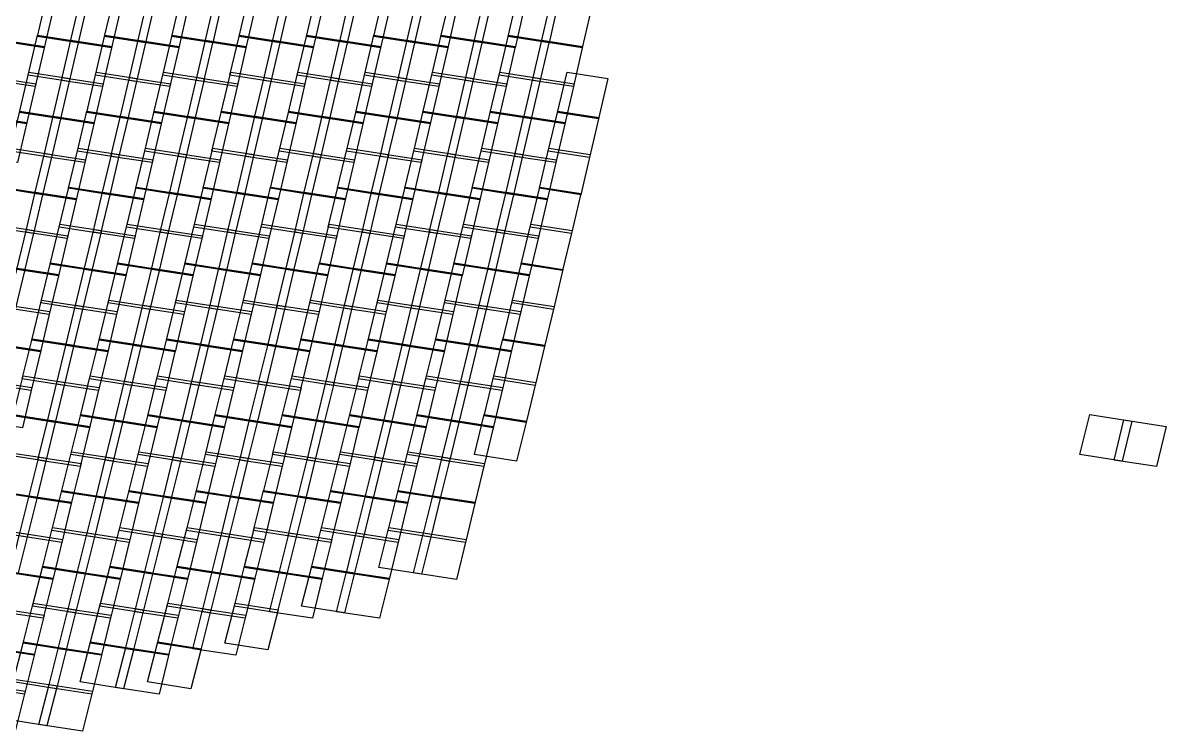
# Model space of a CAD drawing. Header units: metres. Extents: x -83.3 to -29.5, y -56.4 to 14.4.
# Drawn here: x -47.47 to -29.53, y -25.14 to -14.03 of the extents above; entities that cross this region are included whole.
import ezdxf

# ---------------------------------------------------------------- set-up
doc = ezdxf.new("R2010")
doc.units = ezdxf.units.M

msp = doc.modelspace()

# ---------------------------------------------------------------- linework, layer by layer
at = {"layer": 'Layer__irs_1c_south_america_shp'}
for points in [[(-47.09561, -13.61478), (-46.45673, -13.71379), (-46.60275, -14.34316), (-47.24332, -14.24385), (-47.09561, -13.61478)], [(-46.03989, -13.61478), (-45.401, -13.71379), (-45.54703, -14.34316), (-46.18759, -14.24385), (-46.03989, -13.61478)], [(-44.98416, -13.61478), (-44.34528, -13.71379), (-44.4913, -14.34316), (-45.13187, -14.24385), (-44.98416, -13.61478)], [(-43.92844, -13.61478), (-43.28955, -13.71379), (-43.43558, -14.34316), (-44.07614, -14.24385), (-43.92844, -13.61478)], [(-42.87274, -13.61478), (-42.23386, -13.71379), (-42.37988, -14.34316), (-43.02045, -14.24385), (-42.87274, -13.61478)], [(-41.81702, -13.61478), (-41.17813, -13.71379), (-41.32416, -14.34316), (-41.96472, -14.24385), (-41.81702, -13.61478)], [(-40.76129, -13.61478), (-40.12241, -13.71379), (-40.26843, -14.34316), (-40.909, -14.24385), (-40.76129, -13.61478)], [(-39.70557, -13.61478), (-39.06668, -13.71379), (-39.21271, -14.34316), (-39.85327, -14.24385), (-39.70557, -13.61478)], [(-47.63058, -13.69562), (-46.99124, -13.79331), (-47.13589, -14.42284), (-47.77689, -14.32493), (-47.63058, -13.69562)], [(-46.57486, -13.69562), (-45.93552, -13.79331), (-46.08017, -14.42284), (-46.72116, -14.32493), (-46.57486, -13.69562)], [(-45.51913, -13.69562), (-44.87979, -13.79331), (-45.02444, -14.42284), (-45.66544, -14.32493), (-45.51913, -13.69562)], [(-44.46341, -13.69562), (-43.82407, -13.79331), (-43.96872, -14.42284), (-44.60971, -14.32493), (-44.46341, -13.69562)], [(-43.40768, -13.69562), (-42.76834, -13.79331), (-42.91299, -14.42284), (-43.55399, -14.32493), (-43.40768, -13.69562)], [(-42.35199, -13.69562), (-41.71265, -13.79331), (-41.8573, -14.42284), (-42.49829, -14.32493), (-42.35199, -13.69562)], [(-41.29626, -13.69562), (-40.65692, -13.79331), (-40.80157, -14.42284), (-41.44257, -14.32493), (-41.29626, -13.69562)], [(-40.24054, -13.69562), (-39.6012, -13.79331), (-39.74585, -14.42284), (-40.38684, -14.32493), (-40.24054, -13.69562)], [(-39.18481, -13.69562), (-38.54547, -13.79331), (-38.69012, -14.42284), (-39.33112, -14.32493), (-39.18481, -13.69562)], [(-47.77228, -14.3051), (-47.13132, -14.403), (-47.2764, -15.03248), (-47.91913, -14.93433), (-47.77228, -14.3051)], [(-47.23865, -14.22402), (-46.59814, -14.32333), (-46.74466, -14.95261), (-47.38693, -14.853), (-47.23865, -14.22402)], [(-46.71655, -14.3051), (-46.07559, -14.403), (-46.22067, -15.03248), (-46.8634, -14.93433), (-46.71655, -14.3051)], [(-46.18292, -14.22402), (-45.54242, -14.32333), (-45.68893, -14.95261), (-46.33121, -14.853), (-46.18292, -14.22402)], [(-45.66083, -14.3051), (-45.01987, -14.403), (-45.16495, -15.03248), (-45.80768, -14.93433), (-45.66083, -14.3051)], [(-45.1272, -14.22402), (-44.48669, -14.32333), (-44.63321, -14.95261), (-45.27548, -14.853), (-45.1272, -14.22402)], [(-44.6051, -14.3051), (-43.96414, -14.403), (-44.10922, -15.03248), (-44.75195, -14.93433), (-44.6051, -14.3051)], [(-44.07147, -14.22402), (-43.43097, -14.32333), (-43.57748, -14.95261), (-44.21976, -14.853), (-44.07147, -14.22402)], [(-43.54938, -14.3051), (-42.90842, -14.403), (-43.0535, -15.03248), (-43.69623, -14.93433), (-43.54938, -14.3051)], [(-43.01578, -14.22402), (-42.37527, -14.32333), (-42.52179, -14.95261), (-43.16406, -14.853), (-43.01578, -14.22402)], [(-42.49368, -14.3051), (-41.85272, -14.403), (-41.9978, -15.03248), (-42.64053, -14.93433), (-42.49368, -14.3051)], [(-41.96005, -14.22402), (-41.31955, -14.32333), (-41.46606, -14.95261), (-42.10834, -14.853), (-41.96005, -14.22402)], [(-41.43796, -14.3051), (-40.797, -14.403), (-40.94208, -15.03248), (-41.58481, -14.93433), (-41.43796, -14.3051)], [(-40.90433, -14.22402), (-40.26382, -14.32333), (-40.41034, -14.95261), (-41.05261, -14.853), (-40.90433, -14.22402)], [(-40.38223, -14.3051), (-39.74127, -14.403), (-39.88635, -15.03248), (-40.52908, -14.93433), (-40.38223, -14.3051)], [(-39.8486, -14.22402), (-39.2081, -14.32333), (-39.35461, -14.95261), (-39.99689, -14.853), (-39.8486, -14.22402)], [(-39.32651, -14.3051), (-38.68555, -14.403), (-38.83063, -15.03248), (-39.47336, -14.93433), (-39.32651, -14.3051)], [(-47.90833, -14.888), (-47.26569, -14.98612), (-47.41122, -15.61551), (-48.05573, -15.51714), (-47.90833, -14.888)], [(-47.37601, -14.80668), (-46.73386, -14.90627), (-46.88092, -15.53546), (-47.5249, -15.43556), (-47.37601, -14.80668)], [(-46.8526, -14.888), (-46.20996, -14.98612), (-46.3555, -15.61551), (-47, -15.51714), (-46.8526, -14.888)], [(-46.32028, -14.80668), (-45.67813, -14.90627), (-45.8252, -15.53546), (-46.46918, -15.43556), (-46.32028, -14.80668)], [(-45.79687, -14.888), (-45.15424, -14.98612), (-45.29977, -15.61551), (-45.94427, -15.51714), (-45.79687, -14.888)], [(-45.26456, -14.80668), (-44.62241, -14.90627), (-44.76947, -15.53546), (-45.41345, -15.43556), (-45.26456, -14.80668)], [(-44.74115, -14.888), (-44.09851, -14.98612), (-44.24405, -15.61551), (-44.88855, -15.51714), (-44.74115, -14.888)], [(-44.20883, -14.80668), (-43.56668, -14.90627), (-43.71375, -15.53546), (-44.35773, -15.43556), (-44.20883, -14.80668)], [(-43.68542, -14.888), (-43.04279, -14.98612), (-43.18832, -15.61551), (-43.83282, -15.51714), (-43.68542, -14.888)], [(-43.15314, -14.80668), (-42.51099, -14.90627), (-42.65805, -15.53546), (-43.30203, -15.43556), (-43.15314, -14.80668)], [(-42.62973, -14.888), (-41.98709, -14.98612), (-42.13263, -15.61551), (-42.77713, -15.51714), (-42.62973, -14.888)], [(-42.09741, -14.80668), (-41.45526, -14.90627), (-41.60233, -15.53546), (-42.24631, -15.43556), (-42.09741, -14.80668)], [(-41.57401, -14.888), (-40.93137, -14.98612), (-41.0769, -15.61551), (-41.7214, -15.51714), (-41.57401, -14.888)], [(-41.04169, -14.80668), (-40.39954, -14.90627), (-40.5466, -15.53546), (-41.19058, -15.43556), (-41.04169, -14.80668)], [(-40.51828, -14.888), (-39.87564, -14.98612), (-40.02118, -15.61551), (-40.66568, -15.51714), (-40.51828, -14.888)], [(-39.98596, -14.80668), (-39.34381, -14.90627), (-39.49088, -15.53546), (-40.13486, -15.43556), (-39.98596, -14.80668)], [(-39.46255, -14.888), (-38.81992, -14.98612), (-38.96545, -15.61551), (-39.60995, -15.51714), (-39.46255, -14.888)], [(-38.93024, -14.80668), (-38.28809, -14.90627), (-38.43515, -15.53546), (-39.07913, -15.43556), (-38.93024, -14.80668)], [(-47.5202, -15.41574), (-46.87628, -15.51563), (-47.02396, -16.14475), (-47.6698, -16.04452), (-47.5202, -15.41574)], [(-46.46448, -15.41574), (-45.82056, -15.51563), (-45.96823, -16.14475), (-46.61407, -16.04452), (-46.46448, -15.41574)], [(-45.40875, -15.41574), (-44.76483, -15.51563), (-44.91251, -16.14475), (-45.55835, -16.04452), (-45.40875, -15.41574)], [(-44.35303, -15.41574), (-43.70911, -15.51563), (-43.85678, -16.14475), (-44.50262, -16.04452), (-44.35303, -15.41574)], [(-43.29733, -15.41574), (-42.65341, -15.51563), (-42.80109, -16.14475), (-43.44693, -16.04452), (-43.29733, -15.41574)], [(-42.24161, -15.41574), (-41.59769, -15.51563), (-41.74536, -16.14475), (-42.3912, -16.04452), (-42.24161, -15.41574)], [(-41.18588, -15.41574), (-40.54196, -15.51563), (-40.68964, -16.14475), (-41.33548, -16.04452), (-41.18588, -15.41574)], [(-40.13016, -15.41574), (-39.48624, -15.51563), (-39.63391, -16.14475), (-40.27975, -16.04452), (-40.13016, -15.41574)], [(-39.07443, -15.41574), (-38.43051, -15.51563), (-38.57819, -16.14475), (-39.22403, -16.04452), (-39.07443, -15.41574)], [(-48.05106, -15.49731), (-47.40665, -15.59568), (-47.55273, -16.225), (-48.1991, -16.12637), (-48.05106, -15.49731)], [(-46.99533, -15.49731), (-46.35092, -15.59568), (-46.49701, -16.225), (-47.14337, -16.12637), (-46.99533, -15.49731)], [(-45.93961, -15.49731), (-45.2952, -15.59568), (-45.44128, -16.225), (-46.08765, -16.12637), (-45.93961, -15.49731)], [(-44.88388, -15.49731), (-44.23947, -15.59568), (-44.38556, -16.225), (-45.03192, -16.12637), (-44.88388, -15.49731)], [(-43.82816, -15.49731), (-43.18375, -15.59568), (-43.32983, -16.225), (-43.9762, -16.12637), (-43.82816, -15.49731)], [(-42.77246, -15.49731), (-42.12805, -15.59568), (-42.27414, -16.225), (-42.9205, -16.12637), (-42.77246, -15.49731)], [(-41.71674, -15.49731), (-41.07233, -15.59568), (-41.21841, -16.225), (-41.86478, -16.12637), (-41.71674, -15.49731)], [(-40.66101, -15.49731), (-40.0166, -15.59568), (-40.16269, -16.225), (-40.80905, -16.12637), (-40.66101, -15.49731)], [(-39.60529, -15.49731), (-38.96088, -15.59568), (-39.10696, -16.225), (-39.75333, -16.12637), (-39.60529, -15.49731)], [(-47.65875, -15.99822), (-47.01306, -16.09841), (-47.16135, -16.72742), (-47.80902, -16.62688), (-47.65875, -15.99822)], [(-47.13245, -16.08004), (-46.48624, -16.17866), (-46.63284, -16.80788), (-47.2811, -16.70899), (-47.13245, -16.08004)], [(-46.60303, -15.99822), (-45.95734, -16.09841), (-46.10562, -16.72742), (-46.7533, -16.62688), (-46.60303, -15.99822)], [(-46.07672, -16.08004), (-45.43051, -16.17866), (-45.57712, -16.80788), (-46.22537, -16.70899), (-46.07672, -16.08004)], [(-45.5473, -15.99822), (-44.90161, -16.09841), (-45.0499, -16.72742), (-45.69757, -16.62688), (-45.5473, -15.99822)], [(-45.021, -16.08004), (-44.37479, -16.17866), (-44.52139, -16.80788), (-45.16965, -16.70899), (-45.021, -16.08004)], [(-44.49158, -15.99822), (-43.84589, -16.09841), (-43.99417, -16.72742), (-44.64185, -16.62688), (-44.49158, -15.99822)], [(-43.96527, -16.08004), (-43.31906, -16.17866), (-43.46567, -16.80788), (-44.11392, -16.70899), (-43.96527, -16.08004)], [(-43.43588, -15.99822), (-42.79019, -16.09841), (-42.93848, -16.72742), (-43.58615, -16.62688), (-43.43588, -15.99822)], [(-42.90958, -16.08004), (-42.26337, -16.17866), (-42.40997, -16.80788), (-43.05823, -16.70899), (-42.90958, -16.08004)], [(-42.38016, -15.99822), (-41.73447, -16.09841), (-41.88275, -16.72742), (-42.53043, -16.62688), (-42.38016, -15.99822)], [(-41.85385, -16.08004), (-41.20764, -16.17866), (-41.35425, -16.80788), (-42.0025, -16.70899), (-41.85385, -16.08004)], [(-41.32443, -15.99822), (-40.67874, -16.09841), (-40.82703, -16.72742), (-41.4747, -16.62688), (-41.32443, -15.99822)], [(-40.79813, -16.08004), (-40.15192, -16.17866), (-40.29852, -16.80788), (-40.94678, -16.70899), (-40.79813, -16.08004)], [(-40.26871, -15.99822), (-39.62302, -16.09841), (-39.7713, -16.72742), (-40.41898, -16.62688), (-40.26871, -15.99822)], [(-39.7424, -16.08004), (-39.09619, -16.17866), (-39.2428, -16.80788), (-39.89105, -16.70899), (-39.7424, -16.08004)], [(-39.21298, -15.99822), (-38.56729, -16.09841), (-38.71558, -16.72742), (-39.36325, -16.62688), (-39.21298, -15.99822)], [(-47.80429, -16.60707), (-47.15665, -16.7076), (-47.30554, -17.33653), (-47.95526, -17.23564), (-47.80429, -16.60707)], [(-46.74857, -16.60707), (-46.10092, -16.7076), (-46.24982, -17.33653), (-46.89954, -17.23564), (-46.74857, -16.60707)], [(-45.69284, -16.60707), (-45.0452, -16.7076), (-45.19409, -17.33653), (-45.84381, -17.23564), (-45.69284, -16.60707)], [(-44.63712, -16.60707), (-43.98947, -16.7076), (-44.13837, -17.33653), (-44.78809, -17.23564), (-44.63712, -16.60707)], [(-43.58142, -16.60707), (-42.93378, -16.7076), (-43.08267, -17.33653), (-43.73239, -17.23564), (-43.58142, -16.60707)], [(-42.5257, -16.60707), (-41.87805, -16.7076), (-42.02695, -17.33653), (-42.67667, -17.23564), (-42.5257, -16.60707)], [(-41.46997, -16.60707), (-40.82233, -16.7076), (-40.97122, -17.33653), (-41.62094, -17.23564), (-41.46997, -16.60707)], [(-40.41425, -16.60707), (-39.7666, -16.7076), (-39.9155, -17.33653), (-40.56522, -17.23564), (-40.41425, -16.60707)], [(-39.35852, -16.60707), (-38.71088, -16.7076), (-38.85977, -17.33653), (-39.50949, -17.23564), (-39.35852, -16.60707)], [(-47.2764, -16.68918), (-46.62823, -16.78806), (-46.77539, -17.4172), (-47.42569, -17.31805), (-47.2764, -16.68918)], [(-46.22067, -16.68918), (-45.57251, -16.78806), (-45.71967, -17.4172), (-46.36996, -17.31805), (-46.22067, -16.68918)], [(-45.16495, -16.68918), (-44.51678, -16.78806), (-44.66394, -17.4172), (-45.31424, -17.31805), (-45.16495, -16.68918)], [(-44.10922, -16.68918), (-43.46106, -16.78806), (-43.60822, -17.4172), (-44.25851, -17.31805), (-44.10922, -16.68918)], [(-43.05353, -16.68918), (-42.40536, -16.78806), (-42.55252, -17.4172), (-43.20282, -17.31805), (-43.05353, -16.68918)], [(-41.9978, -16.68918), (-41.34964, -16.78806), (-41.4968, -17.4172), (-42.14709, -17.31805), (-41.9978, -16.68918)], [(-40.94208, -16.68918), (-40.29391, -16.78806), (-40.44107, -17.4172), (-41.09137, -17.31805), (-40.94208, -16.68918)], [(-39.88635, -16.68918), (-39.23819, -16.78806), (-39.38535, -17.4172), (-40.03564, -17.31805), (-39.88635, -16.68918)], [(-47.94412, -17.18936), (-47.29459, -17.29022), (-47.44412, -17.91903), (-48.09586, -17.8178), (-47.94412, -17.18936)], [(-46.8884, -17.18936), (-46.23886, -17.29022), (-46.3884, -17.91903), (-47.04013, -17.8178), (-46.8884, -17.18936)], [(-45.83267, -17.18936), (-45.18314, -17.29022), (-45.33267, -17.91903), (-45.98441, -17.8178), (-45.83267, -17.18936)], [(-44.77695, -17.18936), (-44.12741, -17.29022), (-44.27695, -17.91903), (-44.92868, -17.8178), (-44.77695, -17.18936)], [(-43.72125, -17.18936), (-43.07172, -17.29022), (-43.22125, -17.91903), (-43.87299, -17.8178), (-43.72125, -17.18936)], [(-42.66553, -17.18936), (-42.01599, -17.29022), (-42.16553, -17.91903), (-42.81726, -17.8178), (-42.66553, -17.18936)], [(-41.6098, -17.18936), (-40.96027, -17.29022), (-41.1098, -17.91903), (-41.76154, -17.8178), (-41.6098, -17.18936)], [(-40.55408, -17.18936), (-39.90454, -17.29022), (-40.05408, -17.91903), (-40.70581, -17.8178), (-40.55408, -17.18936)], [(-39.49835, -17.18936), (-38.84882, -17.29022), (-38.99835, -17.91903), (-39.65009, -17.8178), (-39.49835, -17.18936)], [(-47.4147, -17.27174), (-46.76456, -17.37088), (-46.91232, -17.99993), (-47.56464, -17.90048), (-47.4147, -17.27174)], [(-46.35898, -17.27174), (-45.70883, -17.37088), (-45.8566, -17.99993), (-46.50891, -17.90048), (-46.35898, -17.27174)], [(-45.30325, -17.27174), (-44.65311, -17.37088), (-44.80087, -17.99993), (-45.45319, -17.90048), (-45.30325, -17.27174)], [(-44.24753, -17.27174), (-43.59738, -17.37088), (-43.74515, -17.99993), (-44.39746, -17.90048), (-44.24753, -17.27174)], [(-43.19183, -17.27174), (-42.54169, -17.37088), (-42.68945, -17.99993), (-43.34177, -17.90048), (-43.19183, -17.27174)], [(-42.13611, -17.27174), (-41.48596, -17.37088), (-41.63373, -17.99993), (-42.28604, -17.90048), (-42.13611, -17.27174)], [(-41.08038, -17.27174), (-40.43024, -17.37088), (-40.578, -17.99993), (-41.23032, -17.90048), (-41.08038, -17.27174)], [(-40.02466, -17.27174), (-39.37451, -17.37088), (-39.52228, -17.99993), (-40.17459, -17.90048), (-40.02466, -17.27174)], [(-48.09106, -17.798), (-47.43939, -17.89921), (-47.58966, -18.52793), (-48.24359, -18.42634), (-48.09106, -17.798)], [(-47.55991, -17.88067), (-46.90765, -17.98011), (-47.05606, -18.60909), (-47.7106, -18.50932), (-47.55991, -17.88067)], [(-47.03534, -17.798), (-46.38367, -17.89921), (-46.53394, -18.52793), (-47.18787, -18.42634), (-47.03534, -17.798)], [(-46.50418, -17.88067), (-45.85193, -17.98011), (-46.00034, -18.60909), (-46.65488, -18.50932), (-46.50418, -17.88067)], [(-45.97961, -17.798), (-45.32794, -17.89921), (-45.47821, -18.52793), (-46.13214, -18.42634), (-45.97961, -17.798)], [(-45.44846, -17.88067), (-44.7962, -17.98011), (-44.94461, -18.60909), (-45.59915, -18.50932), (-45.44846, -17.88067)], [(-44.92389, -17.798), (-44.27222, -17.89921), (-44.42249, -18.52793), (-45.07642, -18.42634), (-44.92389, -17.798)], [(-44.39273, -17.88067), (-43.74048, -17.98011), (-43.88889, -18.60909), (-44.54343, -18.50932), (-44.39273, -17.88067)], [(-43.86819, -17.798), (-43.21652, -17.89921), (-43.36679, -18.52793), (-44.02072, -18.42634), (-43.86819, -17.798)], [(-43.33704, -17.88067), (-42.68478, -17.98011), (-42.83319, -18.60909), (-43.48773, -18.50932), (-43.33704, -17.88067)], [(-42.81247, -17.798), (-42.1608, -17.89921), (-42.31107, -18.52793), (-42.965, -18.42634), (-42.81247, -17.798)], [(-42.28131, -17.88067), (-41.62906, -17.98011), (-41.77747, -18.60909), (-42.43201, -18.50932), (-42.28131, -17.88067)], [(-41.75674, -17.798), (-41.10507, -17.89921), (-41.25534, -18.52793), (-41.90927, -18.42634), (-41.75674, -17.798)], [(-41.22559, -17.88067), (-40.57333, -17.98011), (-40.72174, -18.60909), (-41.37628, -18.50932), (-41.22559, -17.88067)], [(-40.70102, -17.798), (-40.04935, -17.89921), (-40.19962, -18.52793), (-40.85355, -18.42634), (-40.70102, -17.798)], [(-40.16986, -17.88067), (-39.51761, -17.98011), (-39.66602, -18.60909), (-40.32056, -18.50932), (-40.16986, -17.88067)], [(-39.64529, -17.798), (-38.99362, -17.89921), (-39.14389, -18.52793), (-39.79782, -18.42634), (-39.64529, -17.798)], [(-47.69946, -18.46302), (-47.0451, -18.56275), (-47.19415, -19.19162), (-47.85089, -19.09157), (-47.69946, -18.46302)], [(-47.17657, -18.38005), (-46.52286, -18.48162), (-46.67383, -19.11024), (-47.32993, -19.00827), (-47.17657, -18.38005)], [(-46.64374, -18.46302), (-45.98938, -18.56275), (-46.13843, -19.19162), (-46.79517, -19.09157), (-46.64374, -18.46302)], [(-46.12085, -18.38005), (-45.46713, -18.48162), (-45.6181, -19.11024), (-46.2742, -19.00827), (-46.12085, -18.38005)], [(-45.58801, -18.46302), (-44.93365, -18.56275), (-45.0827, -19.19162), (-45.73944, -19.09157), (-45.58801, -18.46302)], [(-45.06512, -18.38005), (-44.41141, -18.48162), (-44.56238, -19.11024), (-45.21848, -19.00827), (-45.06512, -18.38005)], [(-44.53229, -18.46302), (-43.87793, -18.56275), (-44.02698, -19.19162), (-44.68372, -19.09157), (-44.53229, -18.46302)], [(-44.00943, -18.38005), (-43.35571, -18.48162), (-43.50668, -19.11024), (-44.16278, -19.00827), (-44.00943, -18.38005)], [(-43.47659, -18.46302), (-42.82224, -18.56275), (-42.97128, -19.19162), (-43.62802, -19.09157), (-43.47659, -18.46302)], [(-42.9537, -18.38005), (-42.29999, -18.48162), (-42.45096, -19.11024), (-43.10706, -19.00827), (-42.9537, -18.38005)], [(-42.42087, -18.46302), (-41.76651, -18.56275), (-41.91556, -19.19162), (-42.5723, -19.09157), (-42.42087, -18.46302)], [(-41.89798, -18.38005), (-41.24426, -18.48162), (-41.39523, -19.11024), (-42.05133, -19.00827), (-41.89798, -18.38005)], [(-41.36514, -18.46302), (-40.71078, -18.56275), (-40.85983, -19.19162), (-41.51657, -19.09157), (-41.36514, -18.46302)], [(-40.84225, -18.38005), (-40.18854, -18.48162), (-40.33951, -19.11024), (-40.99561, -19.00827), (-40.84225, -18.38005)], [(-40.30942, -18.46302), (-39.65506, -18.56275), (-39.80411, -19.19162), (-40.46085, -19.09157), (-40.30942, -18.46302)], [(-39.78653, -18.38005), (-39.13281, -18.48162), (-39.28378, -19.11024), (-39.93988, -19.00827), (-39.78653, -18.38005)], [(-47.32507, -18.98846), (-46.66907, -19.09042), (-46.8208, -19.71892), (-47.47922, -19.61656), (-47.32507, -18.98846)], [(-46.26935, -18.98846), (-45.61334, -19.09042), (-45.76508, -19.71892), (-46.42349, -19.61656), (-46.26935, -18.98846)], [(-45.21362, -18.98846), (-44.55762, -19.09042), (-44.70935, -19.71892), (-45.36777, -19.61656), (-45.21362, -18.98846)], [(-44.15793, -18.98846), (-43.50192, -19.09042), (-43.65366, -19.71892), (-44.31207, -19.61656), (-44.15793, -18.98846)], [(-43.1022, -18.98846), (-42.4462, -19.09042), (-42.59793, -19.71892), (-43.25635, -19.61656), (-43.1022, -18.98846)], [(-42.04648, -18.98846), (-41.39047, -19.09042), (-41.54221, -19.71892), (-42.20062, -19.61656), (-42.04648, -18.98846)], [(-40.99075, -18.98846), (-40.33475, -19.09042), (-40.48648, -19.71892), (-41.1449, -19.61656), (-40.99075, -18.98846)], [(-39.93503, -18.98846), (-39.27902, -19.09042), (-39.43076, -19.71892), (-40.08917, -19.61656), (-39.93503, -18.98846)], [(-47.8461, -19.07175), (-47.18945, -19.1718), (-47.33917, -19.80058), (-47.99829, -19.70019), (-47.8461, -19.07175)], [(-46.79037, -19.07175), (-46.13373, -19.1718), (-46.28345, -19.80058), (-46.94257, -19.70019), (-46.79037, -19.07175)], [(-45.73465, -19.07175), (-45.078, -19.1718), (-45.22772, -19.80058), (-45.88684, -19.70019), (-45.73465, -19.07175)], [(-44.67892, -19.07175), (-44.02228, -19.1718), (-44.172, -19.80058), (-44.83112, -19.70019), (-44.67892, -19.07175)], [(-43.62323, -19.07175), (-42.96658, -19.1718), (-43.1163, -19.80058), (-43.77542, -19.70019), (-43.62323, -19.07175)], [(-42.5675, -19.07175), (-41.91086, -19.1718), (-42.06058, -19.80058), (-42.7197, -19.70019), (-42.5675, -19.07175)], [(-41.51178, -19.07175), (-40.85513, -19.1718), (-41.00485, -19.80058), (-41.66397, -19.70019), (-41.51178, -19.07175)], [(-40.45605, -19.07175), (-39.79941, -19.1718), (-39.94913, -19.80058), (-40.60825, -19.70019), (-40.45605, -19.07175)], [(-47.98706, -19.6539), (-47.32812, -19.75426), (-47.47855, -20.38294), (-48.14001, -20.2822), (-47.98706, -19.6539)], [(-47.46786, -19.5703), (-46.8096, -19.67263), (-46.9621, -20.30101), (-47.62286, -20.19826), (-47.46786, -19.5703)], [(-46.93134, -19.6539), (-46.2724, -19.75426), (-46.42282, -20.38294), (-47.08429, -20.2822), (-46.93134, -19.6539)], [(-46.41214, -19.5703), (-45.75388, -19.67263), (-45.90637, -20.30101), (-46.56714, -20.19826), (-46.41214, -19.5703)], [(-45.87561, -19.6539), (-45.21667, -19.75426), (-45.3671, -20.38294), (-46.02856, -20.2822), (-45.87561, -19.6539)], [(-45.35641, -19.5703), (-44.69815, -19.67263), (-44.85065, -20.30101), (-45.51141, -20.19826), (-45.35641, -19.5703)], [(-44.81989, -19.6539), (-44.16095, -19.75426), (-44.31137, -20.38294), (-44.97284, -20.2822), (-44.81989, -19.6539)], [(-44.30072, -19.5703), (-43.64246, -19.67263), (-43.79495, -20.30101), (-44.45572, -20.19826), (-44.30072, -19.5703)], [(-43.76419, -19.6539), (-43.10526, -19.75426), (-43.25568, -20.38294), (-43.91714, -20.2822), (-43.76419, -19.6539)], [(-43.245, -19.5703), (-42.58673, -19.67263), (-42.73923, -20.30101), (-43.39999, -20.19826), (-43.245, -19.5703)], [(-42.70847, -19.6539), (-42.04953, -19.75426), (-42.19995, -20.38294), (-42.86142, -20.2822), (-42.70847, -19.6539)], [(-42.18927, -19.5703), (-41.53101, -19.67263), (-41.6835, -20.30101), (-42.34427, -20.19826), (-42.18927, -19.5703)], [(-41.65274, -19.6539), (-40.9938, -19.75426), (-41.14423, -20.38294), (-41.80569, -20.2822), (-41.65274, -19.6539)], [(-41.13354, -19.5703), (-40.47528, -19.67263), (-40.62778, -20.30101), (-41.28854, -20.19826), (-41.13354, -19.5703)], [(-40.59702, -19.6539), (-39.93808, -19.75426), (-40.0885, -20.38294), (-40.74997, -20.2822), (-40.59702, -19.6539)], [(-40.07782, -19.5703), (-39.41956, -19.67263), (-39.57205, -20.30101), (-40.23282, -20.19826), (-40.07782, -19.5703)], [(-47.61798, -20.17847), (-46.95728, -20.28121), (-47.11063, -20.90946), (-47.77393, -20.80629), (-47.61798, -20.17847)], [(-47.07947, -20.2624), (-46.41806, -20.36312), (-46.56927, -20.99168), (-47.23331, -20.89058), (-47.07947, -20.2624)], [(-46.56226, -20.17847), (-45.90155, -20.28121), (-46.0549, -20.90946), (-46.7182, -20.80629), (-46.56226, -20.17847)], [(-46.02374, -20.2624), (-45.36234, -20.36312), (-45.51355, -20.99168), (-46.17758, -20.89058), (-46.02374, -20.2624)], [(-45.50653, -20.17847), (-44.84583, -20.28121), (-44.99918, -20.90946), (-45.66248, -20.80629), (-45.50653, -20.17847)], [(-44.96802, -20.2624), (-44.30661, -20.36312), (-44.45782, -20.99168), (-45.12186, -20.89058), (-44.96802, -20.2624)], [(-44.45084, -20.17847), (-43.79013, -20.28121), (-43.94348, -20.90946), (-44.60678, -20.80629), (-44.45084, -20.17847)], [(-43.91232, -20.2624), (-43.25092, -20.36312), (-43.40213, -20.99168), (-44.06616, -20.89058), (-43.91232, -20.2624)], [(-43.39511, -20.17847), (-42.73441, -20.28121), (-42.88776, -20.90946), (-43.55106, -20.80629), (-43.39511, -20.17847)], [(-42.8566, -20.2624), (-42.19519, -20.36312), (-42.3464, -20.99168), (-43.01044, -20.89058), (-42.8566, -20.2624)], [(-42.33939, -20.17847), (-41.67868, -20.28121), (-41.83203, -20.90946), (-42.49533, -20.80629), (-42.33939, -20.17847)], [(-41.80087, -20.2624), (-41.13947, -20.36312), (-41.29068, -20.99168), (-41.95471, -20.89058), (-41.80087, -20.2624)], [(-41.28366, -20.17847), (-40.62296, -20.28121), (-40.77631, -20.90946), (-41.43961, -20.80629), (-41.28366, -20.17847)], [(-40.74515, -20.2624), (-40.08374, -20.36312), (-40.23495, -20.99168), (-40.89899, -20.89058), (-40.74515, -20.2624)], [(-40.22794, -20.17847), (-39.56723, -20.28121), (-39.72058, -20.90946), (-40.38388, -20.80629), (-40.22794, -20.17847)], [(-30.72647, -20.17847), (-30.06577, -20.28121), (-30.21912, -20.90946), (-30.88242, -20.80629), (-30.72647, -20.17847)], [(-30.18796, -20.2624), (-29.52655, -20.36312), (-29.67776, -20.99168), (-30.3418, -20.89058), (-30.18796, -20.2624)], [(-47.76239, -20.76004), (-47.0993, -20.86318), (-47.25351, -21.49133), (-47.91928, -21.38774), (-47.76239, -20.76004)], [(-46.70666, -20.76004), (-46.04358, -20.86318), (-46.19778, -21.49133), (-46.86356, -21.38774), (-46.70666, -20.76004)], [(-45.65094, -20.76004), (-44.98785, -20.86318), (-45.14206, -21.49133), (-45.80783, -21.38774), (-45.65094, -20.76004)], [(-44.59525, -20.76004), (-43.93216, -20.86318), (-44.08636, -21.49133), (-44.75214, -21.38774), (-44.59525, -20.76004)], [(-43.53952, -20.76004), (-42.87643, -20.86318), (-43.03064, -21.49133), (-43.69641, -21.38774), (-43.53952, -20.76004)], [(-42.4838, -20.76004), (-41.82071, -20.86318), (-41.97491, -21.49133), (-42.64069, -21.38774), (-42.4838, -20.76004)], [(-41.42807, -20.76004), (-40.76498, -20.86318), (-40.91919, -21.49133), (-41.58496, -21.38774), (-41.42807, -20.76004)], [(-47.22192, -20.84431), (-46.55811, -20.94538), (-46.71005, -21.57383), (-47.37662, -21.47238), (-47.22192, -20.84431)], [(-46.1662, -20.84431), (-45.50238, -20.94538), (-45.65433, -21.57383), (-46.32089, -21.47238), (-46.1662, -20.84431)], [(-45.11047, -20.84431), (-44.44666, -20.94538), (-44.5986, -21.57383), (-45.26517, -21.47238), (-45.11047, -20.84431)], [(-44.05478, -20.84431), (-43.39096, -20.94538), (-43.54291, -21.57383), (-44.20947, -21.47238), (-44.05478, -20.84431)], [(-42.99905, -20.84431), (-42.33524, -20.94538), (-42.48718, -21.57383), (-43.15375, -21.47238), (-42.99905, -20.84431)], [(-41.94333, -20.84431), (-41.27951, -20.94538), (-41.43146, -21.57383), (-42.09802, -21.47238), (-41.94333, -20.84431)], [(-40.8876, -20.84431), (-40.22379, -20.94538), (-40.37573, -21.57383), (-41.0423, -21.47238), (-40.8876, -20.84431)], [(-47.91434, -21.36795), (-47.24863, -21.47154), (-47.40369, -22.09954), (-48.07217, -21.99549), (-47.91434, -21.36795)], [(-47.37173, -21.45259), (-46.70526, -21.55402), (-46.858, -22.18235), (-47.52731, -22.08052), (-47.37173, -21.45259)], [(-46.85861, -21.36795), (-46.1929, -21.47154), (-46.34796, -22.09954), (-47.01645, -21.99549), (-46.85861, -21.36795)], [(-46.31601, -21.45259), (-45.64954, -21.55402), (-45.80228, -22.18235), (-46.47159, -22.08052), (-46.31601, -21.45259)], [(-45.80289, -21.36795), (-45.13718, -21.47154), (-45.29224, -22.09954), (-45.96072, -21.99549), (-45.80289, -21.36795)], [(-45.26028, -21.45259), (-44.59381, -21.55402), (-44.74655, -22.18235), (-45.41586, -22.08052), (-45.26028, -21.45259)], [(-44.74719, -21.36795), (-44.08148, -21.47154), (-44.23654, -22.09954), (-44.90503, -21.99549), (-44.74719, -21.36795)], [(-44.20459, -21.45259), (-43.53812, -21.55402), (-43.69086, -22.18235), (-44.36017, -22.08052), (-44.20459, -21.45259)], [(-43.69147, -21.36795), (-43.02576, -21.47154), (-43.18082, -22.09954), (-43.8493, -21.99549), (-43.69147, -21.36795)], [(-43.14886, -21.45259), (-42.48239, -21.55402), (-42.63513, -22.18235), (-43.30444, -22.08052), (-43.14886, -21.45259)], [(-42.63574, -21.36795), (-41.97003, -21.47154), (-42.12509, -22.09954), (-42.79358, -21.99549), (-42.63574, -21.36795)], [(-42.09314, -21.45259), (-41.42667, -21.55402), (-41.57941, -22.18235), (-42.24872, -22.08052), (-42.09314, -21.45259)], [(-41.58002, -21.36795), (-40.91431, -21.47154), (-41.06937, -22.09954), (-41.73785, -21.99549), (-41.58002, -21.36795)], [(-41.03741, -21.45259), (-40.37094, -21.55402), (-40.52368, -22.18235), (-41.19299, -22.08052), (-41.03741, -21.45259)], [(-48.06055, -21.94927), (-47.39224, -22.05329), (-47.54819, -22.68118), (-48.21939, -22.57667), (-48.06055, -21.94927)], [(-47.51584, -22.03427), (-46.84677, -22.13607), (-47.00034, -22.76428), (-47.67233, -22.66207), (-47.51584, -22.03427)], [(-47.00482, -21.94927), (-46.33652, -22.05329), (-46.49246, -22.68118), (-47.16367, -22.57667), (-47.00482, -21.94927)], [(-46.46011, -22.03427), (-45.79105, -22.13607), (-45.94461, -22.76428), (-46.61661, -22.66207), (-46.46011, -22.03427)], [(-45.9491, -21.94927), (-45.28079, -22.05329), (-45.43674, -22.68118), (-46.10794, -22.57667), (-45.9491, -21.94927)], [(-45.40439, -22.03427), (-44.73532, -22.13607), (-44.88889, -22.76428), (-45.56088, -22.66207), (-45.40439, -22.03427)], [(-44.8934, -21.94927), (-44.2251, -22.05329), (-44.38104, -22.68118), (-45.05225, -22.57667), (-44.8934, -21.94927)], [(-44.34869, -22.03427), (-43.67963, -22.13607), (-43.83319, -22.76428), (-44.50519, -22.66207), (-44.34869, -22.03427)], [(-43.83768, -21.94927), (-43.16937, -22.05329), (-43.32532, -22.68118), (-43.99652, -22.57667), (-43.83768, -21.94927)], [(-43.29297, -22.03427), (-42.6239, -22.13607), (-42.77747, -22.76428), (-43.44946, -22.66207), (-43.29297, -22.03427)], [(-42.78195, -21.94927), (-42.11365, -22.05329), (-42.26959, -22.68118), (-42.9408, -22.57667), (-42.78195, -21.94927)], [(-42.23724, -22.03427), (-41.56818, -22.13607), (-41.72174, -22.76428), (-42.39374, -22.66207), (-42.23724, -22.03427)], [(-41.72623, -21.94927), (-41.05792, -22.05329), (-41.21387, -22.68118), (-41.88507, -22.57667), (-41.72623, -21.94927)], [(-41.18152, -22.03427), (-40.51245, -22.13607), (-40.66602, -22.76428), (-41.33801, -22.66207), (-41.18152, -22.03427)], [(-47.15863, -22.55691), (-46.48755, -22.66139), (-46.6445, -23.28913), (-47.31857, -23.18414), (-47.15863, -22.55691)], [(-46.10291, -22.55691), (-45.43182, -22.66139), (-45.58878, -23.28913), (-46.26285, -23.18414), (-46.10291, -22.55691)], [(-45.04721, -22.55691), (-44.37613, -22.66139), (-44.53308, -23.28913), (-45.20715, -23.18414), (-45.04721, -22.55691)], [(-43.99149, -22.55691), (-43.3204, -22.66139), (-43.47736, -23.28913), (-44.15143, -23.18414), (-43.99149, -22.55691)], [(-42.93576, -22.55691), (-42.26468, -22.66139), (-42.42163, -23.28913), (-43.0957, -23.18414), (-42.93576, -22.55691)], [(-47.66739, -22.64229), (-46.99548, -22.74449), (-47.14996, -23.37257), (-47.82489, -23.26994), (-47.66739, -22.64229)], [(-46.61166, -22.64229), (-45.93976, -22.74449), (-46.09424, -23.37257), (-46.76916, -23.26994), (-46.61166, -22.64229)], [(-45.55594, -22.64229), (-44.88403, -22.74449), (-45.03851, -23.37257), (-45.71344, -23.26994), (-45.55594, -22.64229)], [(-44.50024, -22.64229), (-43.82834, -22.74449), (-43.98282, -23.37257), (-44.65775, -23.26994), (-44.50024, -22.64229)], [(-43.44452, -22.64229), (-42.77261, -22.74449), (-42.92709, -23.37257), (-43.60202, -23.26994), (-43.44452, -22.64229)], [(-42.38879, -22.64229), (-41.71689, -22.74449), (-41.87137, -23.37257), (-42.5463, -23.26994), (-42.38879, -22.64229)], [(-47.30676, -23.13796), (-46.6329, -23.2429), (-46.7908, -23.8705), (-47.46777, -23.76505), (-47.30676, -23.13796)], [(-46.25104, -23.13796), (-45.57718, -23.2429), (-45.73508, -23.8705), (-46.41205, -23.76505), (-46.25104, -23.13796)], [(-45.19534, -23.13796), (-44.52148, -23.2429), (-44.67938, -23.8705), (-45.35635, -23.76505), (-45.19534, -23.13796)], [(-44.13962, -23.13796), (-43.46576, -23.2429), (-43.62366, -23.8705), (-44.30063, -23.76505), (-44.13962, -23.13796)], [(-47.81326, -23.22373), (-47.13855, -23.32633), (-47.29391, -23.95429), (-47.97174, -23.85124), (-47.81326, -23.22373)], [(-46.75754, -23.22373), (-46.08282, -23.32633), (-46.23819, -23.95429), (-46.91602, -23.85124), (-46.75754, -23.22373)], [(-45.70181, -23.22373), (-45.0271, -23.32633), (-45.18246, -23.95429), (-45.86029, -23.85124), (-45.70181, -23.22373)], [(-44.64612, -23.22373), (-43.9714, -23.32633), (-44.12677, -23.95429), (-44.8046, -23.85124), (-44.64612, -23.22373)], [(-47.96674, -23.83146), (-47.28903, -23.9345), (-47.44534, -24.56231), (-48.12625, -24.45882), (-47.96674, -23.83146)], [(-47.46268, -23.74529), (-46.78583, -23.85073), (-46.94476, -24.47818), (-47.62479, -24.3722), (-47.46268, -23.74529)], [(-46.91101, -23.83146), (-46.23331, -23.9345), (-46.38962, -24.56231), (-47.07053, -24.45882), (-46.91101, -23.83146)], [(-46.40695, -23.74529), (-45.7301, -23.85073), (-45.88904, -24.47818), (-46.56906, -24.3722), (-46.40695, -23.74529)], [(-45.85529, -23.83146), (-45.17758, -23.9345), (-45.33389, -24.56231), (-46.0148, -24.45882), (-45.85529, -23.83146)], [(-45.35126, -23.74529), (-44.67441, -23.85073), (-44.83334, -24.47818), (-45.51337, -24.3722), (-45.35126, -23.74529)], [(-47.61282, -24.32605), (-46.93304, -24.43198), (-47.09302, -25.05929), (-47.77609, -24.9528), (-47.61282, -24.32605)], [(-48.1145, -24.41263), (-47.43381, -24.51608), (-47.59106, -25.14377), (-48.27509, -25.03985), (-48.1145, -24.41263)], [(-47.05878, -24.41263), (-46.37808, -24.51608), (-46.53534, -25.14377), (-47.21936, -25.03985), (-47.05878, -24.41263)]]:
    msp.add_lwpolyline(points, dxfattribs=at)

doc.saveas('drawing.dxf')
